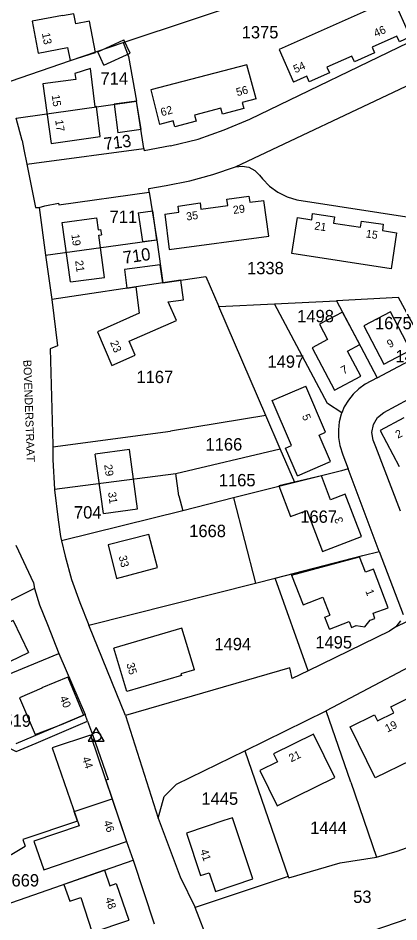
# Model space of a CAD drawing. Extents: x 191922 to 199923, y 328959 to 333350.
# Drawn here: x 192884 to 192967.4, y 329536.2 to 329733.8 of the extents above; entities that cross this region are included whole.
import ezdxf

# ---------------------------------------------------------------- set-up
doc = ezdxf.new("R2010")
doc.units = 0
for name, color, linetype in [('enkelbestemming', 7, 'Continuous'), ('Level 12', 7, 'Continuous'), ('Level 6', 7, 'Continuous'), ('maatvoering - maximum aantal wooneenheden', 7, 'Continuous'), ('Maatvoering_symbolen', 7, 'Continuous'), ('recreatiewoning', 7, 'Continuous')]:
    doc.layers.add(name, color=color, linetype=linetype)

# ---------------------------------------------------------------- blocks, each defined once
blk = doc.blocks.new('DC')
at = {"layer": 'Level 12'}
blk.add_lwpolyline([(-1.73, -1), (1.73, -1), (0, 2), (-1.73, -1)], dxfattribs=at)
blk.add_circle((0, 0), 1, dxfattribs=at)

msp = doc.modelspace()

# ---------------------------------------------------------------- linework, layer by layer
at = {"layer": 'Level 6'}
for p, q in [((192934.71, 329711.66), (192971.54, 329729.5)), ((192931.62, 329701.3), (192970.18, 329719.51)), ((192883.62, 329711.92), (192909.95, 329715.65)), ((192911.57, 329705.26), (192909.95, 329715.65)), ((192884.89, 329707.02), (192883.62, 329711.92)), ((192929.14, 329709.34), (192934.71, 329711.66)), ((192923.45, 329707.31), (192929.14, 329709.34)), ((192917.34, 329705.84), (192923.45, 329707.31)), ((192911.57, 329705.26), (192911.64, 329704.8)), ((192917.34, 329705.84), (192911.64, 329704.8)), ((192912.69, 329695.74), (192914.38, 329685.31)), ((192945.03, 329694.02), (192992.63, 329686.73)), ((192888.66, 329692.37), (192890.04, 329681.94)), ((192890.04, 329681.94), (192914.38, 329685.31)), ((192914.38, 329685.31), (192915.69, 329675.93)), ((192890.04, 329681.94), (192891.41, 329672.25)), ((192915.69, 329675.93), (192891.41, 329672.25)), ((192891.41, 329672.25), (192892.65, 329662.14)), ((192927.97, 329670.74), (192940.14, 329671.33)), ((192940.14, 329671.33), (192953.72, 329672)), ((192951.75, 329649.52), (192940.14, 329671.33)), ((192967.29, 329672.72), (192953.72, 329672)), ((192953.72, 329672), (192959.69, 329660.68)), ((192971.93, 329664.04), (192967.29, 329672.72)), ((192938.25, 329646.9), (192927.97, 329670.74)), ((192892.65, 329662.14), (192891.05, 329661.48)), ((192959.69, 329660.68), (192962.62, 329655.14)), ((192962.62, 329655.14), (192973.56, 329660.95)), ((192954.86, 329647.46), (192951.75, 329649.52)), ((192938.25, 329646.9), (192917.37, 329643.47)), ((192941.37, 329639.64), (192938.25, 329646.9)), ((192891.63, 329640.05), (192917.37, 329643.47)), ((192918.57, 329634.22), (192941.37, 329639.64)), ((192944.55, 329632.25), (192941.37, 329639.64)), ((192891.96, 329630.76), (192918.57, 329634.22)), ((192919.23, 329629.32), (192918.57, 329634.22)), ((192954.77, 329634.83), (192944.55, 329632.25)), ((192956.23, 329635.2), (192954.77, 329634.83)), ((192963.05, 329617.16), (192956.23, 329635.2)), ((192944.55, 329632.25), (192931.14, 329628.87)), ((192919.23, 329629.32), (192920.04, 329626.08)), ((192931.14, 329628.87), (192920.04, 329626.08)), ((192931.14, 329628.87), (192935.98, 329610.26)), ((192920.04, 329626.08), (192893.55, 329619.48)), ((192883.53, 329618.57), (192887.37, 329610.33)), ((192963.05, 329617.16), (192968.26, 329603.37)), ((192887.37, 329610.33), (192887.58, 329609.04)), ((192899.53, 329601.02), (192935.98, 329610.26)), ((192935.98, 329610.26), (192940.25, 329611.34)), ((192947.48, 329591.04), (192940.25, 329611.34)), ((192887.58, 329609.04), (192865.77, 329598.39)), ((192966.66, 329600.68), (192979.21, 329606.79)), ((192967.71, 329602), (192966.66, 329600.68)), ((192890.49, 329601.17), (192892.95, 329594.86)), ((192907.5, 329581.28), (192899.53, 329601.02)), ((192871.79, 329586.1), (192892.95, 329594.86)), ((192892.95, 329594.86), (192898.69, 329581.51)), ((192969.68, 329591.93), (192951.43, 329582.29)), ((192943.52, 329591.69), (192907.5, 329581.28)), ((192944.02, 329589.36), (192943.52, 329591.69)), ((192947.48, 329591.04), (192944.02, 329589.36)), ((192933.62, 329573.57), (192951.43, 329582.29)), ((192956.8, 329566.7), (192951.43, 329582.29)), ((192898.69, 329581.51), (192883.56, 329575.13)), ((192899.22, 329580.07), (192898.69, 329581.51)), ((192907.5, 329581.28), (192914.65, 329558.85)), ((192933.62, 329573.57), (192943.15, 329546.08)), ((192903.72, 329567.29), (192903.21, 329567.12)), ((192903.21, 329567.12), (192904.57, 329563.09)), ((192956.8, 329566.7), (192962.47, 329550.33)), ((192896.3, 329560.28), (192904.57, 329563.09)), ((192904.57, 329563.09), (192907.74, 329553.71)), ((192897.02, 329558.22), (192896.3, 329560.28)), ((192870.42, 329543.77), (192885.55, 329552.7)), ((192907.74, 329553.71), (192909.19, 329549.64)), ((192874.25, 329537.47), (192909.19, 329549.64)), ((192909.19, 329549.64), (192913.78, 329535.76)), ((192943.15, 329546.08), (192922.76, 329539.29)), ((192928.88, 329523.13), (192990.9, 329544.23)), ((192926.86, 329528.87), (192922.76, 329539.29))]:
    msp.add_line(p, q, dxfattribs=at)
for points in [[(192906.98, 329728.48), (192938.26, 329738.89), (192949.45, 329742.82)], [(192882.37, 329720.02), (192895.5, 329724.49), (192906.98, 329728.48)], [(192906.98, 329728.48), (192908.2, 329725.4), (192909.95, 329715.65)], [(192884.89, 329707.02), (192885.24, 329705.08), (192885.9, 329701.89)], [(192885.9, 329701.89), (192887.53, 329702.09), (192911.57, 329705.26)], [(192885.9, 329701.89), (192887.8, 329692.41), (192888.66, 329692.37)], [(192912.69, 329695.74), (192912.62, 329696.54), (192916.43, 329697.22), (192921.59, 329698.2), (192926.67, 329699.56), (192931.62, 329701.3)], [(192931.62, 329701.3), (192933.09, 329701.45), (192934.52, 329701.18), (192935.83, 329700.49), (192936.88, 329699.45), (192937.49, 329698.67), (192939.07, 329697.05), (192940.88, 329695.72), (192942.89, 329694.7), (192945.03, 329694.02)], [(192888.66, 329692.37), (192889.9, 329692.75), (192892.86, 329693.31), (192892.92, 329692.97), (192912.69, 329695.74)], [(192915.69, 329675.93), (192925.13, 329677.3), (192927.97, 329670.74)], [(192891.05, 329661.48), (192891.64, 329640.46), (192891.63, 329640.05)], [(192962.62, 329655.14), (192959.97, 329653.73), (192958.6, 329652.75), (192957.33, 329651.56), (192956.3, 329650.22), (192955.41, 329648.76), (192954.86, 329647.46)], [(192967.72, 329626.01), (192962.27, 329640.07), (192961.73, 329641.47), (192961.43, 329643.21), (192961.76, 329644.94), (192962.67, 329646.45), (192964.06, 329647.55), (192969.49, 329650.44)], [(192954.86, 329647.46), (192954.74, 329647.17), (192954.31, 329645.49), (192954.1, 329643.78), (192954.12, 329642.07), (192954.41, 329640.36), (192955.06, 329638.31), (192956.23, 329635.2)], [(192891.63, 329640.05), (192891.6, 329637.17), (192891.96, 329630.76)], [(192891.96, 329630.76), (192891.97, 329630.61), (192892.82, 329624.1)], [(192892.82, 329624.1), (192893.32, 329620.46), (192893.55, 329619.48)], [(192893.55, 329619.48), (192894.31, 329616.17), (192895.73, 329611.02), (192897.52, 329605.99), (192899.53, 329601.02)], [(192940.25, 329611.34), (192959.49, 329616.25), (192963.05, 329617.16)], [(192887.58, 329609.04), (192888.71, 329605.48), (192890.49, 329601.17)], [(192966.66, 329600.68), (192965.28, 329599.73), (192947.48, 329591.04)], [(192874.42, 329577.94), (192883.6, 329573.43), (192887.99, 329575.26), (192889.53, 329575.87), (192899.22, 329580.07)], [(192899.22, 329580.07), (192900.29, 329577.17), (192903.72, 329567.29)], [(192914.65, 329558.85), (192916.01, 329563.59), (192918.69, 329566.28), (192933.62, 329573.57)], [(192914.65, 329558.85), (192919.48, 329546), (192922.76, 329539.29)], [(192897.02, 329558.22), (192885.05, 329554.17), (192885.55, 329552.7)], [(192962.47, 329550.33), (192967.01, 329551.6), (192985.32, 329558.19)], [(192943.15, 329546.08), (192943.26, 329545.76), (192954.51, 329549.06), (192962.47, 329550.33)]]:
    msp.add_lwpolyline(points, dxfattribs=at)
at = {"layer": 'recreatiewoning'}
for p, q in [((192901.45, 329726.42), (192907.18, 329729.06)), ((192908.53, 329726.14), (192907.18, 329729.06)), ((192902.8, 329723.5), (192901.45, 329726.42)), ((192902.8, 329723.5), (192908.53, 329726.14)), ((192910.97, 329709.4), (192905.86, 329708.68)), ((192938.88, 329686.14), (192937.83, 329693.94)), ((192910.3, 329691.2), (192913.49, 329691.65)), ((192914.38, 329685.31), (192913.49, 329691.65)), ((192901.55, 329687.51), (192902.07, 329687.58)), ((192902.07, 329687.58), (192902.24, 329686.38)), ((192901.71, 329686.3), (192902.24, 329686.38)), ((192902.93, 329677.05), (192901.71, 329686.3)), ((192895.52, 329676.1), (192902.93, 329677.05)), ((192958.79, 329662.45), (192955.03, 329669.51)), ((192948.4, 329661.72), (192953.28, 329652.45)), ((192902.73, 329625.46), (192900.9, 329638.46)), ((192945.15, 329633.68), (192952.4, 329636.82)), ((192902.73, 329625.46), (192910.17, 329626.49)), ((192903.71, 329618.6), (192905.57, 329611.28)), ((192943.83, 329612.01), (192958.72, 329615.98)), ((192905.57, 329611.28), (192914.49, 329613.69)), ((192943.83, 329612.01), (192946.4, 329605.46)), ((192946.4, 329605.46), (192950.68, 329607.15)), ((192950.68, 329607.15), (192952.22, 329603.22)), ((192882.94, 329602.1), (192886.31, 329595.1)), ((192951.12, 329602.79), (192952.22, 329603.22)), ((192952.16, 329600.14), (192951.12, 329602.79)), ((192952.16, 329600.14), (192956.5, 329601.85)), ((192956.5, 329601.85), (192956.95, 329600.56)), ((192894.87, 329589.7), (192898.34, 329581.37)), ((192899.86, 329577.02), (192907.74, 329553.71)), ((192953.36, 329567.71), (192948.68, 329577.21)), ((192930.91, 329558.91), (192929.01, 329558.32)), ((192935.38, 329545.55), (192930.91, 329558.91)), ((192927.21, 329542.82), (192935.38, 329545.55))]:
    msp.add_line(p, q, dxfattribs=at)
for points in [[(192966.11, 329738.05), (192941.14, 329726.92), (192944.32, 329719.79)], [(192966.11, 329738.05), (192969.85, 329729.68), (192967.47, 329728.62), (192966.91, 329729.88), (192961.47, 329727.47), (192962.03, 329726.21), (192957.62, 329724.23), (192957.04, 329725.48), (192951.61, 329723.08), (192952.18, 329721.82), (192947.75, 329719.83), (192947.2, 329721.09), (192944.32, 329719.79)], [(192900.95, 329726.27), (192899.62, 329733.11), (192896.67, 329732.54), (192896.23, 329734.76), (192893.77, 329734.28), (192893.75, 329734.39), (192887.08, 329733.09)], [(192887.08, 329733.09), (192888.42, 329726.11), (192894.86, 329727.35), (192895.39, 329724.55), (192900.95, 329726.27)], [(192899.85, 329722.8), (192896.45, 329721.65), (192896.62, 329720.4), (192889.41, 329719.4), (192891.22, 329706.39), (192901.98, 329707.9)], [(192901.98, 329707.9), (192901.18, 329714.45), (192900.88, 329714.41), (192899.85, 329722.8)], [(192936.13, 329716.13), (192934.11, 329723.58), (192913.05, 329718.08), (192914.93, 329710.52)], [(192910.97, 329709.4), (192909.95, 329715.65), (192905.06, 329714.96), (192905.86, 329708.68)], [(192936.13, 329716.13), (192933.07, 329715.33), (192933.43, 329714), (192928.74, 329712.76), (192928.39, 329714.09), (192922.65, 329712.58), (192923, 329711.24), (192918.32, 329710), (192917.98, 329711.33), (192914.93, 329710.52)], [(192916.11, 329690.89), (192919.22, 329691.33), (192919.04, 329692.68), (192923.84, 329693.38), (192924.04, 329692.02), (192929.92, 329692.84), (192929.73, 329694.2), (192934.53, 329694.87), (192934.73, 329693.53), (192937.83, 329693.94)], [(192910.3, 329691.2), (192911.25, 329684.92), (192914.38, 329685.31)], [(192916.11, 329690.89), (192917.07, 329683.19), (192938.88, 329686.14)], [(192945.16, 329690.18), (192948.29, 329689.7), (192948.47, 329691.07), (192953.26, 329690.34), (192953.05, 329688.97), (192958.95, 329688.06), (192959.16, 329689.42), (192963.93, 329688.7), (192963.73, 329687.32), (192966.82, 329686.87)], [(192895.52, 329676.1), (192893.68, 329689.09), (192901.17, 329690.14), (192901.55, 329687.51)], [(192966.82, 329686.87), (192965.66, 329679), (192943.95, 329682.3), (192945.16, 329690.18)], [(192920.22, 329672.19), (192919.64, 329676.5), (192915.69, 329675.93), (192915.14, 329679.83), (192907.28, 329678.84), (192907.83, 329674.76), (192909.78, 329675.06), (192910.55, 329669.27), (192901.38, 329665.16)], [(192909.65, 329660.11), (192908.29, 329663.12), (192918.65, 329667.66), (192916.87, 329671.76), (192920.22, 329672.19)], [(192955.03, 329669.51), (192949.99, 329666.85), (192951.75, 329663.5), (192948.4, 329661.72)], [(192959.67, 329666.47), (192964.08, 329658.13), (192969.92, 329661.21), (192965.5, 329669.55), (192959.67, 329666.47)], [(192901.38, 329665.16), (192904.51, 329657.82), (192909.65, 329660.11)], [(192953.28, 329652.45), (192959.03, 329655.48), (192956.14, 329660.96), (192958.79, 329662.45)], [(192945.15, 329633.68), (192942.54, 329639.73), (192943.88, 329640.31), (192939.62, 329650.14), (192946.97, 329653.33)], [(192952.4, 329636.82), (192949.92, 329642.61), (192951.31, 329643.22), (192946.97, 329653.33)], [(192968.45, 329646.35), (192963.27, 329643.59), (192967.44, 329635.73)], [(192910.17, 329626.49), (192908.38, 329639.48), (192900.9, 329638.46)], [(192941.05, 329631.48), (192943.62, 329624.79), (192947.19, 329626.15), (192950.6, 329617.18), (192959.15, 329620.43), (192955.63, 329629.68), (192952.4, 329628.46), (192950.43, 329633.71), (192941.05, 329631.48)], [(192914.49, 329613.69), (192912.61, 329620.87), (192903.71, 329618.6)], [(192956.95, 329600.56), (192957.99, 329600.95), (192959.87, 329600.7), (192961.1, 329602.12), (192962.05, 329602.5), (192961.71, 329603.64), (192965.02, 329604.87), (192961.81, 329613.28), (192960.01, 329612.6), (192958.72, 329615.98)], [(192882.94, 329602.1), (192875.12, 329598.42), (192878.5, 329591.37), (192886.31, 329595.1)], [(192922.62, 329591.3), (192919.83, 329600.42), (192905, 329596.05)], [(192922.62, 329591.3), (192919.65, 329590.4), (192919.8, 329590.05), (192907.8, 329586.56), (192905, 329596.05)], [(192894.87, 329589.7), (192889.22, 329587.35), (192889.25, 329587.28), (192884.32, 329585.12), (192887.78, 329577.17), (192893.5, 329579.3), (192898.34, 329581.37)], [(192976.29, 329571.77), (192971.09, 329569.21), (192969.99, 329571.45), (192962.18, 329567.63), (192956.66, 329578.83), (192961.98, 329581.44), (192962.64, 329580.11), (192966.23, 329581.86), (192965.57, 329583.21), (192969.69, 329585.23), (192976.29, 329571.77)], [(192899.86, 329577.02), (192891.49, 329574.24), (192897.38, 329557.18), (192887.47, 329553.83), (192889.63, 329547.58), (192907.74, 329553.71)], [(192948.68, 329577.21), (192939.91, 329572.94), (192940.79, 329571.14), (192936.92, 329569.25)], [(192936.92, 329569.25), (192940.69, 329561.52), (192953.36, 329567.71)], [(192929.01, 329558.32), (192920.87, 329555.55), (192923.96, 329546.27), (192925.86, 329546.9), (192927.21, 329542.82)], [(192902.9, 329547.44), (192894.06, 329544.36), (192895.32, 329540.67), (192897.78, 329541.53), (192900.24, 329533.87), (192908.26, 329536.55)], [(192902.9, 329547.44), (192904.08, 329544.04), (192905.5, 329544.53), (192908.26, 329536.55)]]:
    msp.add_lwpolyline(points, dxfattribs=at)

# ---------------------------------------------------------------- block references
at = {"layer": 'Level 12'}
msp.add_blockref('DC', (192901.11, 329576.68), dxfattribs=at)

# ---------------------------------------------------------------- texts
at = {"layer": 'enkelbestemming'}
for s, p in [('1375', (192932.95, 329729.36)), ('714', (192902.05, 329719.26)), ('711', (192904.05, 329689.02)), ('1338', (192934.13, 329677.79)), ('1498', (192945.1, 329667.28)), ('1675', (192962.12, 329665.76)), ('1470', (192966.58, 329658.51)), ('1497', (192938.6, 329657.33)), ('1167', (192909.93, 329653.98)), ('1166', (192925.04, 329639.24)), ('1165', (192927.95, 329631.41)), ('704', (192896.25, 329624.37)), ('1667', (192945.77, 329623.43)), ('1668', (192921.47, 329620.3)), ('1494', (192926.99, 329595.57)), ('1495', (192949.07, 329595.95)), ('1519', (192878.8, 329578.82)), ('1445', (192924.14, 329561.77)), ('1444', (192947.95, 329555.4)), ('1669', (192880.57, 329543.9)), ('53', (192957.35, 329540.31))]:
    msp.add_text(s, height=2.7, dxfattribs=at).set_placement(p)
for s, rotation, p in [('713', 7.2605, (192902.95, 329704.94)), ('710', 8.1709, (192907.18, 329680.07))]:
    msp.add_text(s, height=2.7, rotation=rotation, dxfattribs=at).set_placement(p)
at = {"layer": 'maatvoering - maximum aantal wooneenheden'}
for s, rotation, p in [('13', 280.8379, (192889.22, 329730.44)), ('46', 23.9741, (192962.31, 329729.59)), ('54', 24.1546, (192944.72, 329721.72)), ('56', 14.5509, (192931.98, 329716.7)), ('15', 277.8788, (192891.37, 329716.93)), ('62', 14.8428, (192915.46, 329712.32)), ('17', 277.8788, (192892.13, 329711.47)), ('29', 7.9356, (192931.18, 329690.96)), ('35', 8.1707, (192920.94, 329689.52)), ('21', 351.3672, (192948.78, 329687.58)), ('15', 351.4239, (192960.03, 329685.85)), ('19', 278.0491, (192895.67, 329686.46)), ('21', 278.0491, (192896.49, 329680.72)), ('23', 293.0255, (192904.11, 329662.86)), ('9', 27.8466, (192965.31, 329661.6)), ('7', 27.7959, (192955.24, 329655.85)), ('5', 293.2287, (192946.09, 329646.77)), ('2', 28.0523, (192967.15, 329641.8)), ('29', 277.9923, (192902.85, 329636.1)), ('31', 277.9923, (192903.69, 329630.07)), ('3', 110.7575, (192955.25, 329623.66)), ('33', 284.2447, (192906.01, 329616.07)), ('1', 290.9182, (192959.99, 329608.5)), ('35', 286.3863, (192907.69, 329592.56)), ('40', 292.5361, (192893.08, 329585.17)), ('19', 26.0008, (192964.83, 329577.56)), ('21', 26.0008, (192943.77, 329571.04)), ('44', 288.6706, (192897.99, 329571.95)), ('46', 288.6706, (192902.69, 329558.05)), ('41', 288.3805, (192923.83, 329551.74)), ('48', 289.106, (192903.05, 329541.23))]:
    msp.add_text(s, height=1.75, rotation=rotation, dxfattribs=at).set_placement(p)
at = {"layer": 'Maatvoering_symbolen'}
msp.add_text('BOVENDERSTRAAT', height=1.75, rotation=272.0065, dxfattribs=at).set_placement((192885.16, 329659.02))

doc.saveas('drawing.dxf')
